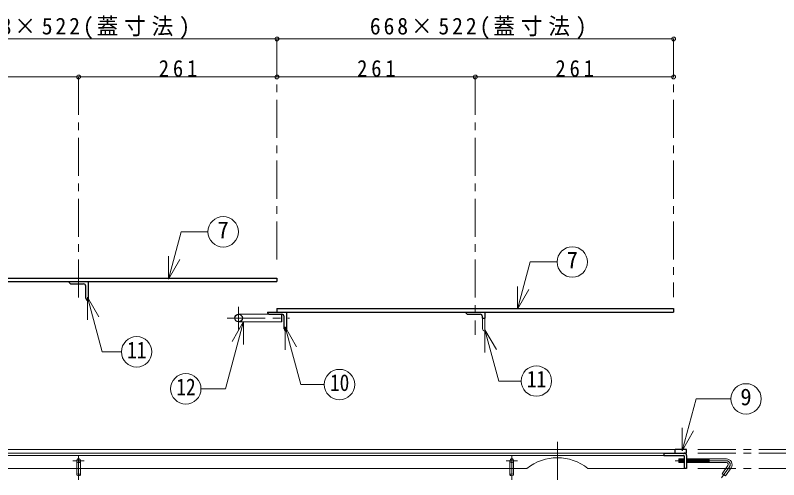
# Model space of a CAD drawing. Units: millimetres at full size, sheet at 1:10. Extents: x -2125 to 1925, y -1405 to 1405.
# Drawn here: x -431 to 574, y -370 to 241 of the extents above; entities that cross this region are included whole.
import ezdxf
from ezdxf.enums import TextEntityAlignment as Align

# ---------------------------------------------------------------- set-up
doc = ezdxf.new("R2010")
doc.units = ezdxf.units.MM
doc.header["$LTSCALE"] = 10
doc.header["$PDMODE"] = 32
doc.header["$PDSIZE"] = 5
doc.linetypes.add('CHAIN1', pattern=[8, 5, -1, 1, -1])
doc.linetypes.add('DASHED1', pattern=[1.8, 1.2, -0.6])
doc.layers.add('0-A', color=4, linetype='Continuous', lineweight=9)
doc.styles.add('ＭＳ ゴシック', font='')
doc.styles.get('ＭＳ ゴシック').set_extended_font_data('MS Gothic')

msp = doc.modelspace()

# ---------------------------------------------------------------- linework, layer by layer
at = {"layer": '0-A'}
for p, q in [((-86.8, 209.52), (-608.8, 209.52)), ((435.2, 209.52), (-86.8, 209.52)), ((-608.8, 159.52), (-347.8, 159.52)), ((-347.8, 159.52), (-86.8, 159.52)), ((-86.8, 159.52), (174.2, 159.52)), ((174.2, 159.52), (435.2, 159.52)), ((437.2, -329.98), (-1132.8, -329.98)), ((442.1, -342.48), (442.51, -347.48)), ((443.11, -342.48), (443.51, -347.48)), ((444.11, -342.48), (444.52, -347.48)), ((445.11, -342.48), (445.52, -347.48)), ((446.12, -342.48), (446.52, -347.48)), ((447.12, -342.48), (447.53, -347.48)), ((448.12, -342.48), (448.53, -347.48)), ((449.13, -342.48), (449.2, -343.44)), ((452.2, -343.31), (452.54, -347.48)), ((453.14, -342.48), (453.55, -347.48)), ((454.14, -342.48), (454.55, -347.48)), ((455.15, -342.48), (455.55, -347.48)), ((456.15, -342.48), (456.56, -347.48)), ((457.15, -342.48), (457.56, -347.48)), ((458.16, -342.48), (458.56, -347.48)), ((459.16, -342.48), (459.57, -347.48)), ((460.16, -342.48), (460.57, -347.48)), ((461.17, -342.48), (461.57, -347.48)), ((462.17, -342.48), (462.58, -347.48)), ((463.17, -342.48), (463.58, -347.48)), ((464.18, -342.48), (464.58, -347.48)), ((465.18, -342.48), (465.59, -347.48)), ((466.18, -342.48), (466.59, -347.48)), ((467.19, -342.48), (467.59, -347.48)), ((468.19, -342.48), (468.6, -347.48)), ((469.19, -342.48), (469.6, -347.48)), ((470.2, -342.48), (470.6, -347.48)), ((471.2, -342.48), (471.61, -347.48)), ((472.2, -342.48), (472.61, -347.48)), ((473.21, -342.48), (473.61, -347.48)), ((474.21, -342.48), (474.62, -347.48)), ((475.21, -342.48), (475.62, -347.48)), ((476.22, -342.48), (476.62, -347.48)), ((477.22, -342.48), (477.63, -347.48)), ((478.22, -342.48), (478.63, -347.48)), ((479.23, -342.48), (479.63, -347.48)), ((480.23, -342.48), (480.64, -347.48)), ((481.23, -342.48), (481.64, -347.48)), ((482.1, -347.48), (482.1, -342.48)), ((242.2, -354.98), (-1144.8, -354.98)), ((-350.3, -354.98), (-350.3, -363.48)), ((-345.3, -354.98), (-345.3, -363.48)), ((219.7, -354.98), (219.7, -363.48)), ((224.7, -354.98), (224.7, -363.48)), ((449.2, -354.98), (322.2, -354.98))]:
    msp.add_line(p, q, dxfattribs=at)
at = {"layer": '0-A', "linetype": 'CHAIN1'}
for p, q in [((-86.8, 209.52), (-86.8, -89.98)), ((435.2, 209.52), (435.2, -129.98)), ((-347.8, 159.52), (-347.8, -139.48)), ((174.2, 159.52), (174.2, -179.48)), ((-137.3, -142.48), (-137.3, -172.48)), ((-152.3, -157.48), (-70.3, -157.48)), ((282.2, -319.98), (282.2, -369.91)), ((467.2, -329.98), (702.2, -329.98)), ((-347.8, -337.48), (-347.8, -369.91)), ((222.2, -337.48), (222.2, -369.91)), ((467.2, -334.98), (702.2, -334.98)), ((-340.3, -344.98), (-355.3, -344.98)), ((229.7, -344.98), (214.7, -344.98)), ((504.6, -344.98), (437.1, -344.98)), ((467.2, -354.98), (702.2, -354.98)), ((508.69, -352.85), (498.38, -367.57))]:
    msp.add_line(p, q, dxfattribs=at)
at = {"layer": '0-A', "color": 7, "lineweight": 18}
for p, q in [((-229.59, -106.24), (-212.91, -44.02)), ((-212.91, -44.02), (-177.58, -44.02)), ((-229.59, -106.24), (-229.59, -76.24)), ((-229.59, -106.24), (-214.59, -80.26)), ((229.87, -145.93), (246.54, -83.71)), ((246.54, -83.71), (281.87, -83.71)), ((229.87, -145.93), (229.87, -115.93)), ((229.87, -145.93), (244.87, -119.95)), ((-336.17, -129.74), (-321.17, -155.72)), ((-336.17, -129.74), (-336.17, -159.74)), ((-336.17, -129.74), (-316.85, -201.84)), ((-137.3, -152.48), (-96.3, -152.48)), ((183.7, -157.48), (183.7, -171.48)), ((186.7, -157.48), (186.7, -174.48)), ((-130.64, -162.12), (-154.31, -250.48)), ((-130.64, -162.12), (-145.64, -188.1)), ((-137.3, -162.48), (-80.3, -162.48)), ((-130.64, -162.12), (-130.64, -192.12)), ((-75.88, -169.06), (-75.88, -199.06)), ((-75.88, -169.06), (-60.88, -195.05)), ((186.9, -172.73), (201.9, -198.72)), ((186.9, -172.73), (186.9, -202.73)), ((-316.85, -201.84), (-291.5, -201.84)), ((-186.76, -250.48), (-154.31, -250.48)), ((446.42, -331.85), (464.69, -263.66)), ((464.69, -263.66), (510.46, -263.66)), ((446.42, -331.85), (446.42, -301.85)), ((446.42, -331.85), (461.42, -305.87)), ((-1117.8, -334.98), (422.2, -334.98)), ((-1117.8, -337.98), (422.2, -337.98)), ((449.2, -342.48), (442.1, -342.48)), ((442.1, -347.48), (442.1, -342.48)), ((449.2, -347.48), (442.1, -347.48)), ((504.6, -342.48), (452.2, -342.48)), ((504.6, -347.48), (452.2, -347.48)), ((510.74, -354.28), (503.3, -364.91))]:
    msp.add_line(p, q, dxfattribs=at)
at = {"layer": '0-A', "color": 5, "lineweight": 25}
for p, q in [((-621.3, -109.48), (-86.8, -109.48)), ((-608.8, -104.98), (-86.8, -104.98)), ((-335.3, -109.48), (-335.3, -134.48)), ((-86.8, -104.98), (-86.8, -109.48)), ((-357.3, -112.48), (-341.3, -112.48)), ((-338.3, -131.48), (-338.3, -115.48)), ((-99.3, -149.48), (435.2, -149.48)), ((-86.8, -144.98), (-86.8, -149.48)), ((-74.3, -149.48), (-74.3, -174.48)), ((186.7, -149.48), (186.7, -157.48)), ((-96.3, -152.48), (-80.3, -152.48)), ((-80.3, -162.48), (-80.3, -152.48)), ((-77.3, -171.48), (-77.3, -155.48)), ((164.7, -152.48), (180.7, -152.48)), ((183.7, -157.48), (183.7, -155.48)), ((183.7, -157.48), (186.7, -157.48)), ((452.2, -329.98), (437.2, -329.98)), ((437.2, -334.98), (437.2, -329.98)), ((452.2, -334.98), (452.2, -329.98)), ((422.2, -334.98), (452.2, -334.98)), ((422.2, -334.98), (422.2, -337.98)), ((422.2, -337.98), (448.2, -337.98)), ((449.2, -338.98), (449.2, -354.98)), ((452.2, -337.98), (452.2, -354.98)), ((452.2, -354.98), (449.2, -354.98))]:
    msp.add_line(p, q, dxfattribs=at)
at = {"layer": '0-A', "linetype": 'DASHED1'}
for p, q in [((-350.3, -354.98), (-350.3, -344.98)), ((-345.3, -354.98), (-345.3, -344.98)), ((219.7, -354.98), (219.7, -344.98)), ((224.7, -354.98), (224.7, -344.98))]:
    msp.add_line(p, q, dxfattribs=at)
at = {"layer": '0-A', "color": 5, "lineweight": 25}
msp.add_lwpolyline([(-86.8, -144.98), (435.2, -144.98), (435.2, -149.48)], dxfattribs=at)
at = {"layer": '0-A', "color": 7, "lineweight": 18}
for points in [[(-75.88, -169.06), (-55.57, -244.84), (-24.52, -244.84)], [(186.9, -172.73), (204.98, -240.19), (234.63, -240.19)], [(506.65, -351.42), (499.2, -362.04), (503.3, -364.91)]]:
    msp.add_lwpolyline(points, dxfattribs=at)
for centre in [(-157.58, -44.02), (301.87, -83.71), (-271.5, -201.84), (254.63, -240.19), (-206.76, -250.48), (-4.52, -244.84), (530.46, -263.66)]:
    msp.add_circle(centre, 20, dxfattribs=at)
at = {"layer": '0-A', "color": 5, "lineweight": 25}
msp.add_circle((-137.3, -157.48), 5, dxfattribs=at)
at = {"layer": '0-A'}
for centre in [(-347.8, -344.98), (222.2, -344.98)]:
    msp.add_circle(centre, 2.5, dxfattribs=at)
at = {"layer": '0-A', "color": 5, "lineweight": 25}
for centre, radius, start, end in [((-357.3, -109.48), 3, 180, 270), ((-341.3, -115.48), 3, 0, 90), ((-335.3, -131.48), 3, 180, 270), ((-96.3, -149.48), 3, 180, 270), ((164.7, -149.48), 3, 180, 270), ((-80.3, -155.48), 3, 0, 90), ((180.7, -155.48), 3, 0, 90), ((-74.3, -171.48), 3, 180, 270), ((448.2, -338.98), 1, 0, 90), ((449.2, -337.98), 3, 0, 90)]:
    msp.add_arc(centre, radius, start, end, dxfattribs=at)
at = {"layer": '0-A', "color": 7, "lineweight": 18}
for centre, radius, start, end in [((186.7, -171.48), 3, 180, 270), ((504.6, -349.98), 7.5, 325, 90), ((504.6, -349.98), 2.5, 325, 90)]:
    msp.add_arc(centre, radius, start, end, dxfattribs=at)
at = {"layer": '0-A'}
msp.add_arc((282.2, -405.12), 64.14, 51.41991, 128.58009, dxfattribs=at)
at = {"layer": '0-A', "linetype": 'CHAIN1'}
msp.add_arc((504.6, -349.98), 5, 325, 90, dxfattribs=at)
at = {"layer": '0-A'}
for centre in [(-347.8, -363.47), (222.2, -363.47)]:
    msp.add_ellipse(centre, major_axis=(2.5, 0), ratio=0.57, dxfattribs=at)
for p in [(-86.8, 209.52), (435.2, 209.52), (-347.8, 159.52), (-86.8, 159.52), (174.2, 159.52), (435.2, 159.52)]:
    msp.add_point(p, dxfattribs=at)

# ---------------------------------------------------------------- texts
at = {"layer": '0-A', "color": 7, "style": 'ＭＳ ゴシック'}
for s, p in [('7', (-165.08, -59.02)), ('7', (294.37, -98.71)), ('9', (522.96, -278.66))]:
    msp.add_text(s, height=21.99, dxfattribs=at).set_placement(p, align=Align.BOTTOM_LEFT)
at = {"layer": '0-A', "color": 7, "style": 'ＭＳ ゴシック', "width": 0.85}
for s, p in [('11', (-284, -216.84)), ('11', (242.13, -255.19)), ('12', (-219.26, -265.48)), ('10', (-17.02, -259.84))]:
    msp.add_text(s, height=21.99, dxfattribs=at).set_placement(p, align=Align.BOTTOM_LEFT)
at = {"layer": '0-A', "color": 7, "char_height": 21.99, "attachment_point": 7, "style": 'ＭＳ ゴシック'}
for s, insert in [('\\T1.27;\\W0.95;668×522(蓋寸法)', (-486.55, 209.52)), ('\\T1.27;\\W0.95;668×522(蓋寸法)', (35.45, 209.52)), ('\\T1.38;\\W0.9;261', (-242.3, 159.52)), ('\\T1.38;\\W0.9;261', (18.7, 159.52)), ('\\T1.38;\\W0.9;261', (279.7, 159.52))]:
    msp.add_mtext(s, dxfattribs=dict(at, insert=insert))

doc.saveas('drawing.dxf')
